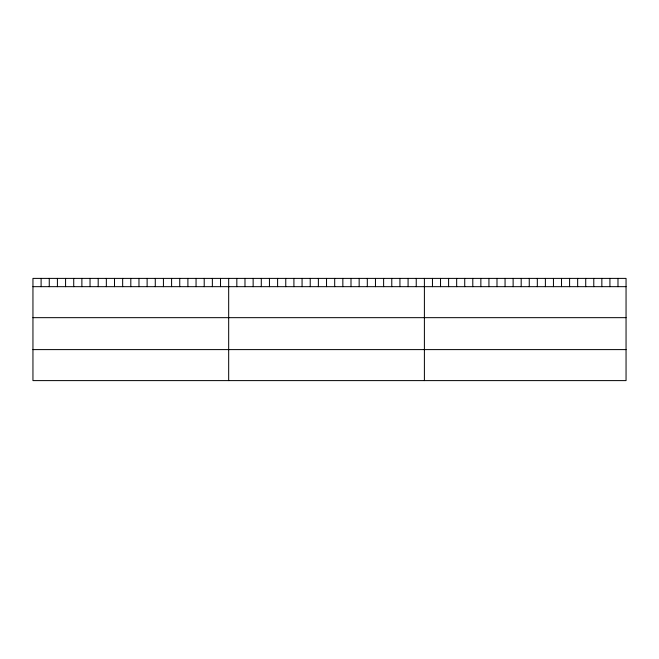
<?xml version="1.0" encoding="UTF-8"?>
<svg xmlns="http://www.w3.org/2000/svg" width="659" height="659" viewBox="0 0 659 659"><rect width="100%" height="100%" fill="white"/><g stroke="black" fill="none" stroke-linecap="round" stroke-linejoin="round"><path stroke-width="0.99" d="M626.05 286.665L626.05 380.605L32.95 380.605L32.95 278.395L626.05 278.395L626.05 286.665L32.95 286.665M32.95 317.663L626.05 317.663M32.95 349.599L626.05 349.599M617.985 278.395L617.985 286.665M609.921 278.395L609.921 286.665M601.848 278.395L601.848 286.665M593.784 278.395L593.784 286.665M585.719 278.395L585.719 286.665M577.655 278.395L577.655 286.665M569.59 278.395L569.59 286.665M561.517 278.395L561.517 286.665M553.453 278.395L553.453 286.665M545.388 278.395L545.388 286.665M537.324 278.395L537.324 286.665M529.259 278.395L529.259 286.665M521.187 278.395L521.187 286.665M513.122 278.395L513.122 286.665M505.058 278.395L505.058 286.665M496.993 278.395L496.993 286.665M488.929 278.395L488.929 286.665M480.856 278.395L480.856 286.665M472.791 278.395L472.791 286.665M464.727 278.395L464.727 286.665M456.662 278.395L456.662 286.665M448.598 278.395L448.598 286.665M440.525 278.395L440.525 286.665M432.461 278.395L432.461 286.665M424.396 278.395L424.396 380.605M416.241 278.395L416.241 286.665M408.086 278.395L408.086 286.665M399.931 278.395L399.931 286.665M391.776 278.395L391.776 286.665M383.62 278.395L383.62 286.665M375.465 278.395L375.465 286.665M367.31 278.395L367.31 286.665M359.155 278.395L359.155 286.665M351 278.395L351 286.665M342.845 278.395L342.845 286.665M334.69 278.395L334.69 286.665M326.534 278.395L326.534 286.665M318.379 278.395L318.379 286.665M310.224 278.395L310.224 286.665M302.069 278.395L302.069 286.665M293.914 278.395L293.914 286.665M285.759 278.395L285.759 286.665M277.604 278.395L277.604 286.665M269.449 278.395L269.449 286.665M261.293 278.395L261.293 286.665M253.138 278.395L253.138 286.665M244.983 278.395L244.983 286.665M236.828 278.395L236.828 286.665M228.673 278.395L228.673 380.605M220.518 278.395L220.518 286.665M212.363 278.395L212.363 286.665M204.208 278.395L204.208 286.665M196.053 278.395L196.053 286.665M187.897 278.395L187.897 286.665M179.742 278.395L179.742 286.665M171.587 278.395L171.587 286.665M163.432 278.395L163.432 286.665M155.277 278.395L155.277 286.665M147.122 278.395L147.122 286.665M138.967 278.395L138.967 286.665M130.811 278.395L130.811 286.665M122.656 278.395L122.656 286.665M114.501 278.395L114.501 286.665M106.346 278.395L106.346 286.665M98.191 278.395L98.191 286.665M90.036 278.395L90.036 286.665M81.881 278.395L81.881 286.665M73.726 278.395L73.726 286.665M65.57 278.395L65.57 286.665M57.415 278.395L57.415 286.665M49.26 278.395L49.26 286.665M41.105 278.395L41.105 286.665"/></g></svg>
